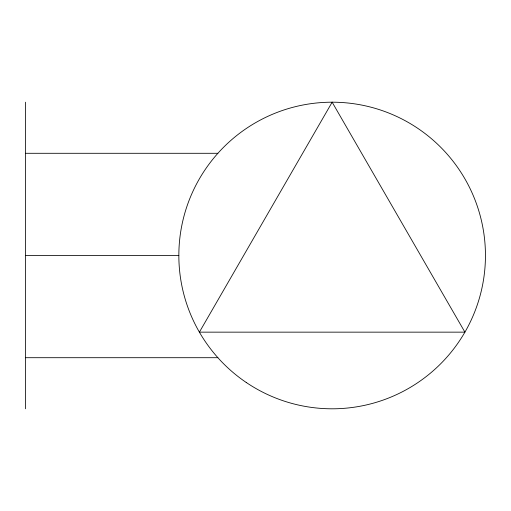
<?xml version="1.0" encoding="UTF-8"?>
<svg xmlns="http://www.w3.org/2000/svg" width="511" height="511" viewBox="0 0 511 511"><rect width="100%" height="100%" fill="white"/><g stroke="black" fill="none" stroke-linecap="round" stroke-linejoin="round"><path stroke-width="0.77" d="M25.55 153.294L217.89 153.294M25.55 255.5L178.85 255.5M25.55 357.7L217.884 357.7M25.55 102.2L25.55 408.8M332.15 102.2L199.386 332.15L464.914 332.15L332.15 102.2M246.225 382.458A153.3 153.3 0 0 0 485.06 266.435A153.3 153.3 0 0 0 265.164 117.607A153.3 153.3 0 0 0 246.225 382.458"/></g></svg>
